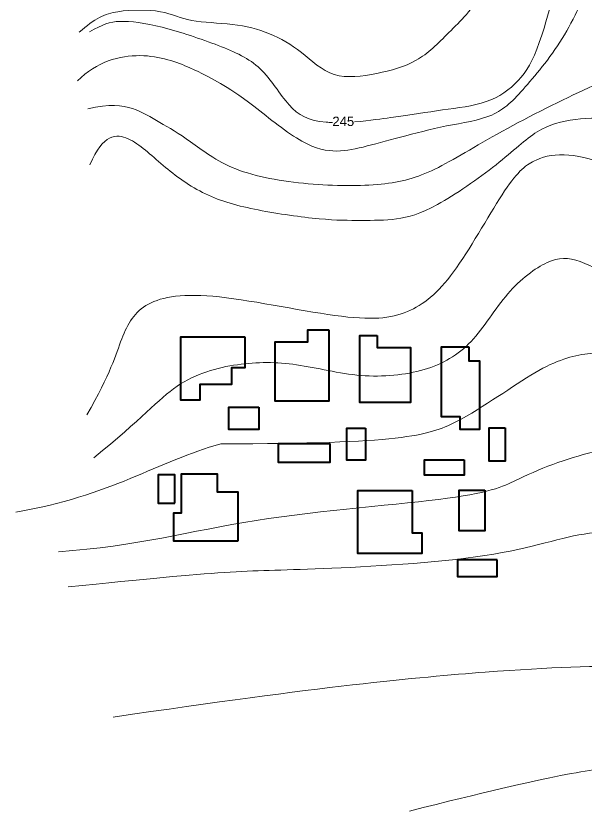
# Model space of a CAD drawing. Header units: millimetres. Extents: x -2123 to 5424, y -1286 to 835.
# Drawn here: x -165 to -43.3, y 56.5 to 226.3 of the extents above; entities that cross this region are included whole.
import ezdxf

# ---------------------------------------------------------------- set-up
doc = ezdxf.new("R2010")
doc.units = ezdxf.units.MM
doc.layers.add('Горизонталі', color=7, linetype='Continuous', lineweight=18)
doc.layers.add('Забудова', color=40, linetype='Continuous', lineweight=40)
doc.styles.get("Standard").update_dxf_attribs({"font": 'arial.ttf'})

msp = doc.modelspace()

# ---------------------------------------------------------------- linework, layer by layer
at = {"layer": 'Горизонталі', "color": 0}
for points, knots in [([(81.201, 219.063), (79.484, 220.657), (75.535, 225.386), (71.597, 235.271), (71.597, 249.901), (82.102, 264.532), (84.519, 273.555), (84.519, 290.98), (89.152, 308.271), (98.752, 324.898), (102.562, 339.119), (98.483, 346.184), (90.355, 364.134), (79.288, 376.889), (67.442, 383.728), (46.79, 395.651), (27.893, 398.835), (14.401, 395.22), (5.759, 388.893), (-2.4, 380.734), (-21.064, 373.7), (-35.882, 368.26), (-45.261, 358.882), (-49.387, 349.503), (-55.577, 332.996), (-65.604, 315.63), (-80.137, 301.097), (-87.077, 294.157), (-88.778, 290.417), (-87.652, 282.164), (-84.276, 278.6), (-79.739, 270.742), (-76.972, 260.416), (-79.024, 247.463), (-81.316, 238.909), (-84.651, 233.583), (-92.547, 229.024), (-101.908, 229.024), (-114.475, 229.024), (-126.292, 229.024), (-133.42, 229.024), (-143.549, 229.024), (-148.622, 228.28)], [3.4292766, 3.4292766, 3.4292766, 3.4292766, 4, 5, 6, 7, 8, 9, 10, 11, 12, 13, 14, 15, 16, 17, 18, 19, 20, 21, 22, 23, 24, 25, 26, 27, 28, 29, 30, 31, 32, 33, 34, 35, 36, 37, 38, 39, 40, 41, 42, 43, 43, 43, 43]), ([(-92.71, 203.645), (-89.141, 204.024), (-82.005, 204.933), (-73.928, 206.315), (-64.158, 207.357), (-57.255, 212.176), (-53.386, 218.877), (-48.794, 236.015), (-44.75, 254.511), (-40.842, 265.192), (-36.218, 269.816), (-27.425, 273.398), (-15.181, 273.398), (-6.584, 269.881), (2.209, 261.089), (5.511, 248.765), (6.572, 235.232), (5.27, 227.026), (7.576, 218.419), (7.576, 192.377), (10.48, 186.255), (15.69, 181.044), (27.483, 174.236), (35.966, 169.338), (43.882, 167.217), (49.742, 170.601), (54.254, 178.415), (56.392, 186.394), (55.159, 199.671), (55.159, 211.265), (53.207, 218.55), (53.207, 226.114), (57.504, 227.938), (65.319, 224.421), (70.399, 222.337), (75.342, 217.394), (78.728, 214.616), (79.598, 213.936)], [6.5523923, 6.5523923, 6.5523923, 6.5523923, 7, 8, 9, 10, 11, 12, 13, 14, 15, 16, 17, 18, 19, 20, 21, 22, 23, 24, 25, 26, 27, 28, 29, 30, 31, 32, 33, 34, 35, 36, 37, 38, 39, 40, 40.3232557, 40.3232557, 40.3232557, 40.3232557]), ([(80.701, 206.029), (80.431, 206.105), (72.648, 208.224), (64.011, 206.309), (60.945, 182.408), (45.001, 164.963), (36.093, 164.963), (24.822, 168.859), (15.912, 176.518), (10.523, 179.629), (3.524, 183.67), (0.008, 187.186), (-2.22, 207.155), (-4.408, 226.068), (-6.44, 243.575), (-17.382, 252.329), (-30.669, 254.361), (-36.843, 248.186), (-41.454, 236.072), (-47.238, 221.848), (-56.929, 210.125), (-62.634, 204.419), (-73.125, 203.006), (-83.224, 200.3), (-91.256, 198.148), (-97.087, 196.94), (-104.291, 198.87), (-116.419, 209.027), (-122.111, 212.313), (-126.8, 214.97), (-137.893, 219.173), (-147.746, 216.533), (-151.861, 212.418)], [0.9646932, 0.9646932, 0.9646932, 0.9646932, 1, 2, 3, 4, 5, 6, 7, 8, 9, 10, 11, 12, 13, 14, 15, 16, 17, 18, 19, 20, 21, 22, 23, 24, 25, 26, 27, 28, 29, 30, 30, 30, 30]), ([(-149.251, 222.891), (-146.484, 224.489), (-143.486, 225.593), (-134.498, 224.421), (-120.951, 219.862), (-112.354, 215.954), (-106.78, 206.299), (-102.349, 203.741), (-97.888, 203.545), (-97.426, 203.536)], [0, 0, 0, 0, 1, 2, 3, 4, 5, 6, 6.110779, 6.110779, 6.110779, 6.110779]), ([(-149.631, 206.466), (-144.941, 207.591), (-139.689, 206.841), (-134.437, 203.652), (-128.067, 199.974), (-119.431, 192.96), (-102.55, 189.959), (-85.856, 189.959), (-76.261, 192.53), (-62.383, 201.401), (-47.05, 209.02), (-41.04, 211.734), (-40.224, 212.095)], [0, 0, 0, 0, 1, 2, 3, 4, 5, 6, 7, 8, 9, 9.1664072, 9.1664072, 9.1664072, 9.1664072]), ([(91.319, 190.487), (91.276, 190.483), (87.181, 190.093), (81.332, 188.526), (73.471, 180.664), (65.202, 174.496), (55.324, 167.006), (48.867, 163.277), (41.532, 159.043), (32.362, 156.586), (25.148, 157.236), (19.449, 162.935), (15.595, 171.131), (4.523, 173.302), (-5.463, 173.302), (-15.667, 174.713), (-20.985, 177.783), (-22.626, 183.907), (-24.242, 195.229), (-28.435, 202.491), (-36.114, 204.548), (-45.861, 204.548), (-53.793, 202.423), (-61.251, 194.965), (-76.248, 184.639), (-83.73, 182.635), (-91.254, 182.635), (-99.132, 182.635), (-113.887, 184.728), (-124.813, 187.655), (-133.947, 194.367), (-140.786, 201.206), (-146.322, 201.206), (-149.188, 194.497)], [0.9895248, 0.9895248, 0.9895248, 0.9895248, 1, 2, 3, 4, 5, 6, 7, 8, 9, 10, 11, 12, 13, 14, 15, 16, 17, 18, 19, 20, 21, 22, 23, 24, 25, 26, 27, 28, 29, 30, 31, 31, 31, 31]), ([(-149.827, 141.109), (-144.764, 149.88), (-142.545, 158.16), (-138.236, 165.623), (-124.731, 167.873), (-91.926, 160.65), (-80.347, 162.459), (-71.392, 170.238), (-59.632, 191.858), (-54.114, 196.019), (-47.546, 197.222), (-37.651, 194.571), (-31.547, 189.378), (-25.485, 178.877), (-20.555, 173.947), (-14.404, 171.052), (-7.167, 171.052), (5.782, 172.112), (11.419, 168.857), (14.849, 162.915), (18.412, 153.911), (25.597, 149.763), (35.482, 152.411), (45.048, 159.164), (54.597, 163.033), (66.057, 166.104), (83.211, 163.633), (92.633, 163.593), (95.718, 163.86)], [0, 0, 0, 0, 1, 2, 3, 4, 5, 6, 7, 8, 9, 10, 11, 12, 13, 14, 15, 16, 17, 18, 19, 20, 21, 22, 23, 24, 25, 25.6134512, 25.6134512, 25.6134512, 25.6134512]), ([(104.228, 142.048), (101.297, 140.656), (92.854, 137.144), (78.773, 133.371), (59.755, 135.716), (42.821, 137.669), (20.547, 140.275), (9.605, 145.615), (0.776, 155.631), (-8.319, 158.068), (-22.855, 160.569), (-35.521, 169.2), (-45.208, 174.793), (-50.991, 174.793), (-60.401, 167.807), (-67.382, 155.717), (-77.126, 150.091), (-91.351, 148.674), (-105.402, 152.439), (-117.424, 152.439), (-131.141, 148.764), (-138.057, 140.233), (-148.373, 131.98)], [9.411885, 9.411885, 9.411885, 9.411885, 10, 11, 12, 13, 14, 15, 16, 17, 18, 19, 20, 21, 22, 23, 24, 25, 26, 27, 28, 29, 29, 29, 29]), ([(109.486, 128.662), (107.516, 128.417), (97.206, 127.147), (75.782, 122.815), (44.129, 126.645), (4.955, 131.595), (-6.074, 142.624), (-19.923, 148.732), (-32.949, 154.597), (-43.015, 154.597), (-52.748, 151.988), (-71.084, 138.196), (-82.888, 134.981), (-121.249, 134.926), (-134.488, 131.262), (-145.094, 123.677), (-164.977, 120.381)], [4.7530388, 4.7530388, 4.7530388, 4.7530388, 5, 6, 7, 8, 9, 10, 11, 12, 13, 14, 14.9823434, 14.9823434, 14.9823434, 15.9823434, 15.9823434, 15.9823434, 15.9823434]), ([(-155.876, 111.91), (-139.182, 113.035), (-116.527, 119.645), (-65.747, 123.157), (-57.793, 127.559), (-49.326, 131.086), (-40.601, 133.633), (-31.955, 135.167), (-27.662, 135.581), (-20.687, 132.722), (-12.858, 128.276), (-8.384, 125.024), (-6.13, 123.15), (4.554, 122.37), (43.425, 119.533), (78.589, 116.69), (96.564, 119.973), (105.898, 121.139), (111.688, 121.426), (111.889, 121.435)], [0, 0, 0, 0, 1, 2, 3, 4, 5, 6, 7, 8, 9, 10, 11, 12, 13, 14, 15, 16, 16.0356167, 16.0356167, 16.0356167, 16.0356167]), ([(114.354, 112.385), (104.75, 112.116), (74.437, 111.565), (48.202, 112.482), (31.883, 114.546), (-25.327, 114.546), (-42.396, 117.547), (-60.591, 110.232), (-104.448, 107.923), (-117.986, 107.923), (-137.119, 106.095), (-153.813, 104.407)], [3.5122459, 3.5122459, 3.5122459, 3.5122459, 4, 5, 6, 7, 8, 9, 10, 11, 12, 12, 12, 12]), ([(-144.244, 76.586), (-99.549, 83.189), (-58.85, 87.002), (-33.436, 87.827), (10.186, 86.344), (31.172, 86.675), (54.137, 89.718), (85.284, 91.1), (106.218, 89.808), (122.97, 87.8), (126.242, 87.362)], [0, 0, 0, 0, 1, 2, 3, 4, 5, 6, 7, 7.2126374, 7.2126374, 7.2126374, 7.2126374]), ([(-80.945, 56.526), (-49.21, 64.606), (-34.761, 66.348), (-18.684, 66.654), (25.77, 63.826), (45.428, 63.374), (62.668, 64.577), (77.345, 65.601), (95.126, 68.066), (114.215, 68.001), (125.604, 66.853), (129.947, 66.231)], [0, 0, 0, 0, 1, 2, 3, 4, 5, 6, 7, 8, 8.5616296, 8.5616296, 8.5616296, 8.5616296])]:
    msp.add_open_spline(points, degree=3, knots=knots, dxfattribs=at)
msp.add_open_spline([(137.205, 193.154), (132.098, 196.103), (115.427, 200.57), (88.385, 209.948), (78.381, 217.139), (68.524, 225.646), (56.185, 232.77), (47.119, 240.273), (35.443, 256.572), (31.377, 271.745), (27.912, 284.676), (24.454, 290.666), (14.487, 290.666), (2.095, 287.346), (-13.53, 283.159), (-29.004, 283.159), (-46.857, 283.159), (-55.89, 277.944), (-62.067, 240.169), (-64.605, 230.699), (-72.889, 222.415), (-79.131, 216.173), (-87.777, 213.856), (-97.585, 212.489), (-104.005, 218.909), (-110.69, 222.768), (-118.402, 224.835), (-128.266, 224.835), (-133.165, 227.663), (-143.911, 227.663), (-148.185, 225.779), (-151.467, 222.809)], degree=3, dxfattribs=at)
at = {"layer": 'Забудова', "color": 0}
for points in [[(-98.189, 159.278), (-98.189, 144.013), (-109.645, 144.013), (-109.645, 156.7), (-102.663, 156.7), (-102.663, 159.278)], [(-87.898, 158.066), (-87.898, 155.504), (-80.761, 155.504), (-80.761, 143.78), (-91.544, 143.78), (-91.544, 158.066)], [(-116.123, 157.774), (-116.123, 151.174), (-118.97, 151.174), (-118.97, 147.574), (-125.714, 147.574), (-125.714, 144.274), (-129.76, 144.274), (-129.76, 157.774)], [(-68.335, 155.662), (-68.335, 152.671), (-66.05, 152.671), (-66.05, 137.981), (-70.18, 137.981), (-70.18, 140.708), (-74.135, 140.708), (-74.135, 155.662)], [(-113.106, 142.792), (-113.106, 138.018), (-119.536, 138.018), (-119.536, 142.792)], [(-90.386, 138.304), (-90.386, 131.422), (-94.315, 131.422), (-94.315, 138.304)], [(-60.553, 138.348), (-60.553, 131.211), (-64, 131.211), (-64, 138.348)], [(-97.998, 134.986), (-97.998, 130.931), (-108.924, 130.931), (-108.924, 134.986)], [(-69.315, 131.498), (-69.315, 128.227), (-77.762, 128.227), (-77.762, 131.498)], [(-131.031, 122.248), (-131.031, 128.312), (-134.585, 128.312), (-134.585, 122.248)], [(-117.565, 114.249), (-117.565, 124.628), (-121.92, 124.628), (-121.92, 128.469), (-129.698, 128.469), (-129.698, 120.165), (-131.357, 120.165), (-131.357, 114.249)], [(-80.417, 125.003), (-80.417, 115.928), (-78.316, 115.928), (-78.316, 111.502), (-92.026, 111.502), (-92.026, 125.003)], [(-64.891, 125.053), (-64.891, 116.381), (-70.337, 116.381), (-70.337, 125.053)], [(-62.251, 110.193), (-70.709, 110.193), (-70.709, 106.606), (-62.251, 106.606)]]:
    msp.add_lwpolyline(points, close=True, dxfattribs=at)

# ---------------------------------------------------------------- texts
at = {"layer": 'Горизонталі', "color": 0, "insert": (-97.432, 204.787), "char_height": 2, "attachment_point": 1}
msp.add_mtext_dynamic_manual_height_columns('245', width=10.72784, gutter_width=12.5, heights=[0], dxfattribs=at)

doc.saveas('drawing.dxf')
